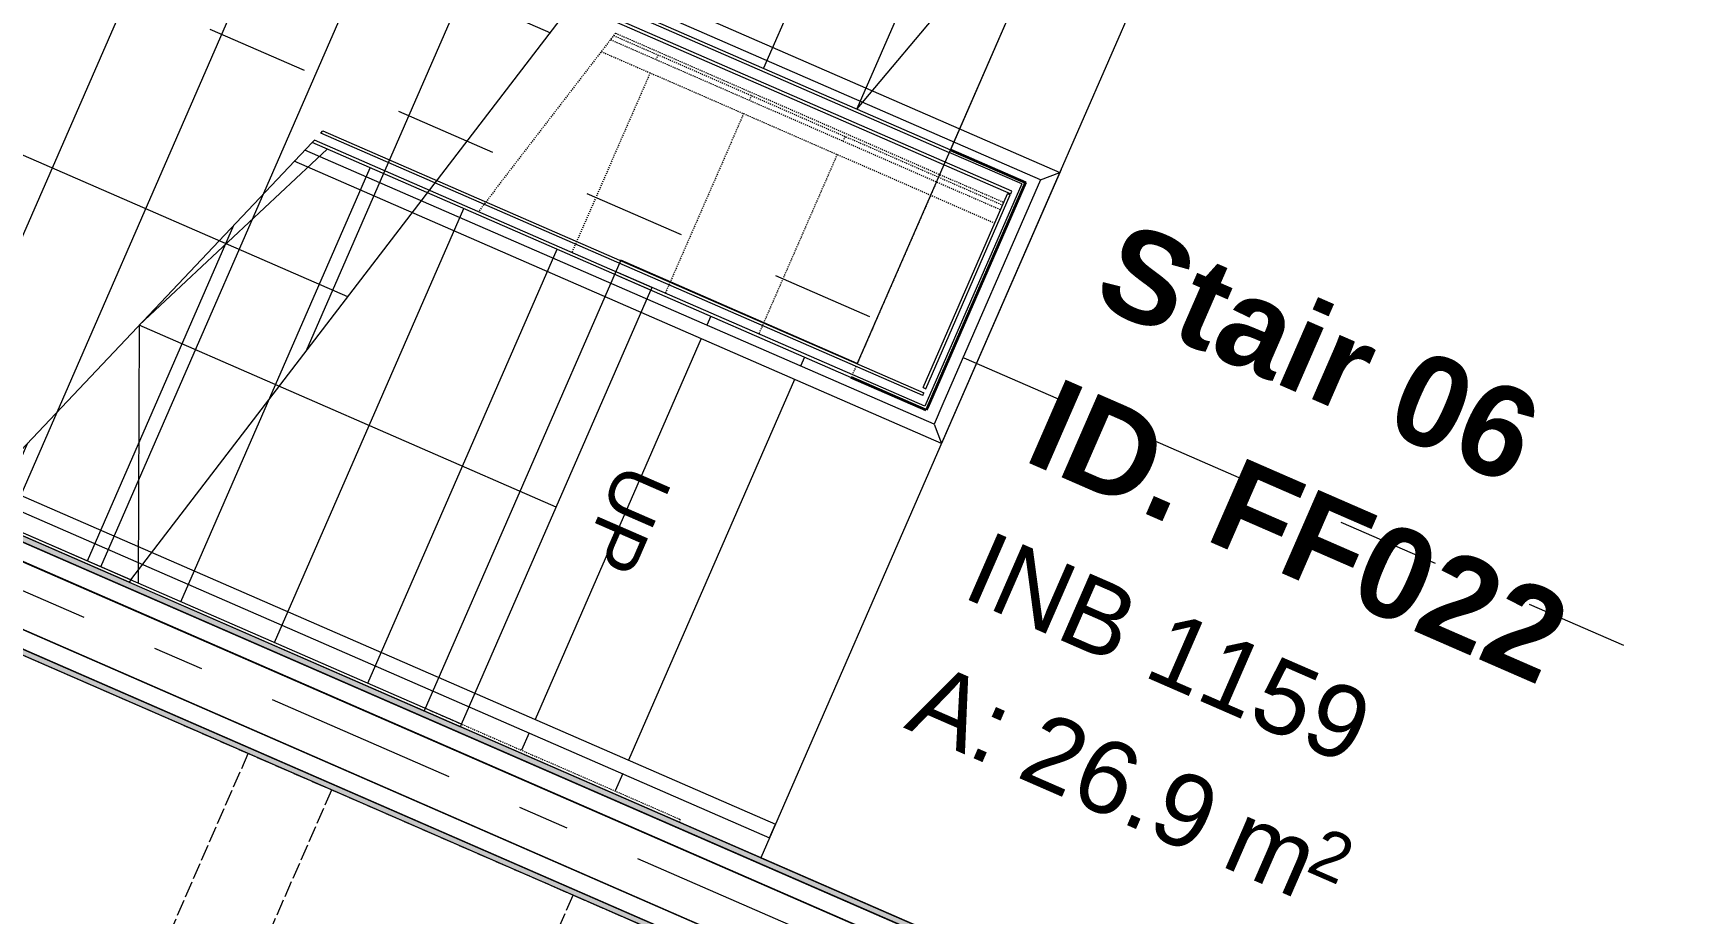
# Model space of a CAD drawing. Header units: millimetres. Extents: x -50172 to 90294, y -80883 to 25069.
# Drawn here: x -13281 to -8744, y -50368 to -47949 of the extents above; entities that cross this region are included whole.
import ezdxf
from ezdxf.enums import TextEntityAlignment as Align

# ---------------------------------------------------------------- set-up
doc = ezdxf.new("R2010")
doc.units = ezdxf.units.MM
doc.header["$MEASUREMENT"] = 0
for name, pattern in [('3MM-HIDDEN', [6, 3, -3]), ('Dashed', [564.444447, 282.222223, -282.222223]), ('Double Dashed', [1093.611073, 529.166651, -211.666656, 141.111112, -211.666656]), ('Hidden Line', [55, 45, -10])]:
    doc.linetypes.add(name, pattern=pattern)
for name, color, linetype in [('A-95-MC_Marker_Section_P2.Marker', 7, 'Continuous'), ('New_A-05-M_Gross_Int_Circulation', 7, 'Continuous'), ('New_A-15-MG_Structural_Grid_Phase_2', 7, 'Continuous'), ('New_A-20-M_Floor_Slab', 7, 'Continuous'), ('New_A-25-M_Wall_Int', 7, 'Continuous'), ('New_A-35-M_FFE-Zone', 7, 'Continuous'), ('New_A-95-P_Drawing', 7, 'Continuous')]:
    doc.layers.add(name, color=color, linetype=linetype)
for name, color, linetype, lineweight in [('A-95-MC_Marker_Section_P2.Marker_Pen_No__1', 7, 'Continuous', 13), ('New_A-20-M_Floor_Slab_Pen_No__89', 8, 'Continuous', 20), ('New_A-25-M_Wall_Int_Pen_No__1', 7, 'Continuous', 13), ('New_A-25-M_Wall_Int_Pen_No__101', 252, 'Continuous', 15), ('New_A-30-M_Stair_Pen_No__1', 7, 'Continuous', 13), ('New_A-30-M_Stair_Pen_No__8', 7, 'Continuous', 35), ('New_A-35-M_FFE_Fixed_Pen_No__101', 252, 'Continuous', 15), ('New_A-95-P_Drawing_Pen_No__1', 7, 'Continuous', 13), ('New_ArchiCAD Zone Stamps_Pen_No__9', 7, 'Continuous', 13)]:
    doc.layers.add(name, color=color, linetype=linetype, lineweight=lineweight)
for name, color, linetype, lineweight, true_color in [('New_A-05-M_Gross_Int_Circulation_Pen_No__74', 7, 'Continuous', 20, 0x606060), ('New_A-15-MG_Structural_Grid_Phase_2_Pen_No__222', 7, 'Continuous', 13, 0x65af33), ('New_A-25-M_Wall_Int_Pen_No__107', 7, 'Continuous', 15, 0xa6a6a6), ('New_A-25-M_Wall_Int_Pen_No__81', 7, 'Continuous', 20, 0x6a6a6a), ('New_A-35-M_FFE-Zone_Pen_No__74', 7, 'Continuous', 20, 0x606060), ('New_A-35-M_FFE_Fixed_Pen_No__102', 7, 'Continuous', 15, 0xcccccc)]:
    doc.layers.add(name, color=color, linetype=linetype, lineweight=lineweight, true_color=true_color)
doc.styles.add('GENERATED_STYLE_1', font='')
doc.styles.add('GENERATED_STYLE_3', font='')
doc.styles.add('GENERATED_STYLE_4', font='')
doc.styles.get('GENERATED_STYLE_1').set_extended_font_data('Arial', bold=True)
doc.styles.get('GENERATED_STYLE_3').set_extended_font_data('Arial')
doc.styles.get('GENERATED_STYLE_4').set_extended_font_data('Swis721 BT')
doc.dimstyles.new('GENERATED_STYLE__5', dxfattribs={"dimtxt": 200, "dimasz": 152, "dimexe": 0.18, "dimexo": 0, "dimgap": 0.09, "dimtad": 1, "dimdec": 0, "dimzin": 0, "dimdsep": 46, "dimtxsty": 'GENERATED_STYLE_3', "dimblk": 'ARROWHEAD_2', "dimblk1": 'ARROWHEAD_2', "dimblk2": 'ARROWHEAD_2', "dimcen": 0.09, "dimclrd": 7, "dimclre": 7, "dimclrt": 7, "dimadec": 0, "dimazin": 0, "dimtfac": 1, "dimtdec": 4, "dimtmove": 0, "dimatfit": 3, "dimfxl": 1, "dimtolj": 1, "dimtzin": 0, "dimarcsym": 0})

# ---------------------------------------------------------------- blocks, each defined once
blk = doc.blocks.new('Lecture 1 First_INB 114R_2_1', base_point=(-22395.8, -55564.1))
at = {"layer": 'New_A-35-M_FFE-Zone_Pen_No__74', "linetype": 'Continuous'}
blk.add_line((-1721.4, -54710.4), (-19692.8, -46873.9), dxfattribs=at)
at = {"layer": 'New_ArchiCAD Zone Stamps_Pen_No__9'}
for tag, height, style, p in [('ROOM_NAME', 250, 'GENERATED_STYLE_1', (-23019.3, -54095.7)), ('zoneNameLine2', 250, 'GENERATED_STYLE_1', (-23207.8, -54527.8)), ('ROOM_NUMBER', 200, 'GENERATED_STYLE_3', (-23396.2, -54948.5)), ('measuredAreaCode', 200, 'GENERATED_STYLE_3', (-23553.2, -55308.6)), ('DUMMY_649', 200, 'GENERATED_STYLE_3', (-23245.8, -55442.7)), ('DUMMY_650', 200, 'GENERATED_STYLE_3', (-22616.7, -55717)), ('DUMMY_651', 133.3, 'GENERATED_STYLE_3', (-22337.4, -55823.6))]:
    blk.add_attdef(tag, text='', height=height, rotation=336.4404, dxfattribs=dict(at, style=style)).set_placement(p, align=Align.TOP_LEFT)
blk = doc.blocks.new('Stair 06_INB 1159_29_1', base_point=(-10040.7, -49760.3))
at = {"layer": 'New_A-05-M_Gross_Int_Circulation_Pen_No__74', "linetype": 'Continuous'}
for p, q in [((-9995.7, -46509.5), (-11019, -48856.1)), ((-11668, -48573.1), (-12207.6, -49810.6)), ((-11019, -48856.1), (-11668, -48573.1)), ((-12207.6, -49810.6), (-10591.4, -50515.3))]:
    blk.add_line(p, q, dxfattribs=at)
at = {"layer": 'New_ArchiCAD Zone Stamps_Pen_No__9'}
for tag, height, style, p in [('ROOM_NAME', 250, 'GENERATED_STYLE_1', (-10280, -48459.4)), ('zoneNameLine2', 250, 'GENERATED_STYLE_1', (-10468.4, -48891.6)), ('ROOM_NUMBER', 200, 'GENERATED_STYLE_3', (-10656.9, -49312.3)), ('measuredAreaCode', 200, 'GENERATED_STYLE_3', (-10813.9, -49672.4)), ('DUMMY_649', 200, 'GENERATED_STYLE_3', (-10506.5, -49806.4)), ('DUMMY_650', 200, 'GENERATED_STYLE_3', (-10017.1, -50019.8)), ('DUMMY_651', 133.3, 'GENERATED_STYLE_3', (-9737.9, -50126.4))]:
    blk.add_attdef(tag, text='', height=height, rotation=336.4404, dxfattribs=dict(at, style=style)).set_placement(p, align=Align.TOP_LEFT)
blk = doc.blocks.new('Slab_60_1', base_point=(-21326.2, -27554.7))
at = {"layer": 'New_A-20-M_Floor_Slab_Pen_No__89', "linetype": 'Continuous', "flags": 128}
blk.add_lwpolyline([(-17127.6, -17925.9), (-21326.2, -27554.7), (-13394.5, -31013.3), (-16771.3, -38757.4), (-18248.2, -38112.8), (-20299.6, -42813.1), (-15135.1, -45065.8), (-14840.6, -44390.4), (-9718.4, -46623.9), (-10481, -48372.9), (-10760.8, -49014.5), (-11283.6, -50213.5), (-1528.2, -54467.3), (942, -48802.4), (12486.7, -53836.5)], dxfattribs=at)
blk = doc.blocks.new('Wall_257_1', base_point=(-6936.2, -52436.4))
at = {"layer": 'New_A-25-M_Wall_Int_Pen_No__107', "linetype": 'Continuous'}
for points in [[(-16425.5, -47987.7), (-6822.3, -52175.2), (-6816.3, -52161.5), (-16419.5, -47973.9)], [(-16539.5, -48248.9), (-6936.2, -52436.4), (-6930.2, -52422.7), (-16533.5, -48235.2)]]:
    blk.add_hatch(color=256, dxfattribs=at).paths.add_polyline_path(points)
at = {"layer": 'New_A-25-M_Wall_Int_Pen_No__81', "linetype": 'Continuous', "lineweight": 0, "true_color": 0x353535}
for points in [[(-16425.9, -47988.6), (-6822.7, -52176.1), (-6822.3, -52175.2), (-16425.5, -47987.7)], [(-16445.5, -48033.5), (-6842.2, -52221), (-6841.8, -52220.1), (-16445.1, -48032.6)], [(-16513.9, -48190.3), (-6910.6, -52377.8), (-6910.2, -52376.9), (-16513.5, -48189.3)], [(-16533.5, -48235.2), (-6930.2, -52422.7), (-6929.8, -52421.8), (-16533.1, -48234.3)]]:
    blk.add_hatch(color=250, dxfattribs=at).paths.add_polyline_path(points)
at = {"layer": 'New_A-25-M_Wall_Int_Pen_No__1', "linetype": 'Continuous'}
for p, q in [((-16425.9, -47988.6), (-6822.7, -52176.1)), ((-16425.5, -47987.7), (-6822.3, -52175.2)), ((-16445.5, -48033.5), (-6842.2, -52221)), ((-16445.1, -48032.6), (-6841.8, -52220.1)), ((-16513.9, -48190.3), (-6910.6, -52377.8)), ((-16513.5, -48189.3), (-6910.2, -52376.9)), ((-16533.5, -48235.2), (-6930.2, -52422.7)), ((-16533.1, -48234.3), (-6929.8, -52421.8))]:
    blk.add_line(p, q, dxfattribs=at)
at = {"layer": 'New_A-25-M_Wall_Int_Pen_No__1', "linetype": 'Continuous', "flags": 128}
for points in [[(-6816.3, -52161.5), (-16419.5, -47973.9)], [(-16752.7, -48155.9), (-6936.2, -52436.4)]]:
    blk.add_lwpolyline(points, dxfattribs=at)
blk = doc.blocks.new('STAIR 06 1st -4th')
at = {"layer": 'New_A-30-M_Stair_Pen_No__1', "linetype": 'Continuous'}
for p, q in [((-8, 0), (-8, 1486.557)), ((-8, 1486.557), (0, 1483.665)), ((0, 0), (0, 1483.665)), ((0, 1483.665), (1300, 1013.665)), ((0, 1400), (231.414, 1400)), ((650, 1248.665), (0, 968.665)), ((650, 0), (650, 1248.665)), ((650, 1248.665), (1300, 968.665)), ((0, 1120), (1005.882, 1120)), ((1300, 0), (1300, 1013.665)), ((1300, 1013.665), (1308, 1010.773)), ((1308, 0), (1308, 1010.773)), ((0, 840), (1300, 840)), ((0, 560), (1300, 560)), ((0, 280), (1300, 280)), ((0, 0), (-8, 0)), ((0, 0), (1300, 0)), ((0, 0), (1300, 0)), ((1308, 0), (1300, 0))]:
    blk.add_line(p, q, dxfattribs=at)
at = {"layer": 'New_A-30-M_Stair_Pen_No__1', "style": 'GENERATED_STYLE_3'}
blk.add_attdef('gs_updown_text', text='', height=150, rotation=180, dxfattribs=at).set_placement((650, -41.077), align=Align.BOTTOM_CENTER)
blk = doc.blocks.new('Stair 06 ground-1st')
at = {"layer": 'New_A-30-M_Stair_Pen_No__1', "linetype": 'Continuous'}
for p, q in [((-8, 1591.979), (-8, 5288)), ((0, 1590), (0, 5280)), ((950, 1355), (950, 4267.5)), ((1974, 3247), (1974, 0)), ((1982, 3255), (1982, 0)), ((0, 2240), (1900, 2240)), ((0, 1960), (1900, 1960)), ((0, 1680), (1900, 1680)), ((0, 1590), (-8, 1591.979)), ((0, 1590), (1900, 1120)), ((768.085, 1400), (1900, 1400)), ((3882, 560), (1982, 560)), ((3882, 280), (1982, 280)), ((2932, 0), (1982, 280)), ((1982, 0), (1974, 0)), ((3882, 0), (1982, 0)), ((3882, 0), (1982, 0))]:
    blk.add_line(p, q, dxfattribs=at)
blk.add_point((1974, 0), dxfattribs=at)
blk = doc.blocks.new('Standard grid marker_42')
at = {"layer": 'New_A-15-MG_Structural_Grid_Phase_2_Pen_No__222', "linetype": 'Double Dashed'}
blk.add_line((6679.2, 0), (16869.3, 0), dxfattribs=at)
at = {"layer": 'New_A-15-MG_Structural_Grid_Phase_2_Pen_No__222', "style": 'GENERATED_STYLE_4'}
for tag, p in [('AC_MarkerText_1_0', (-500, 43.4)), ('AC_MarkerText_1_1', (24048.5, 43.4))]:
    blk.add_attdef(tag, text='', height=350, rotation=180, dxfattribs=at).set_placement(p, align=Align.MIDDLE_CENTER)
blk = doc.blocks.new('*D1390')
at = {"layer": 'New_A-95-P_Drawing_Pen_No__1', "linetype": 'Continuous'}
for p, q in [((-8689.6, -51407.6), (-8826.8, -51221.8)), ((-8719.1, -51225), (-8758.2, -51314.7)), ((-8895.7, -51254.7), (-8620.7, -51374.6)), ((-8758.2, -51314.7), (-8878.1, -51589.7)), ((-8946.7, -51496.8), (-8809.5, -51682.6)), ((-9015.6, -51529.7), (-8740.6, -51649.6)), ((-8878.1, -51589.7), (-8917.2, -51679.3))]:
    blk.add_line(p, q, dxfattribs=at)
at = {"layer": 'New_A-95-P_Drawing_Pen_No__1', "insert": (-8771.7, -51245.7), "char_height": 200, "attachment_point": 7, "rotation": 66.4404, "style": 'GENERATED_STYLE_3'}
blk.add_mtext('\\A1;{\\fArial|b0|i0|c0|p34;300}', dxfattribs=at)
blk = doc.blocks.new('ARROWHEAD_2')
at = {"color": 0, "linetype": 'Continuous', "lineweight": 0}
for p, q in [((-0.378, -0.655), (0.378, 0.655)), ((0, 0), (-1, 0))]:
    blk.add_line(p, q, dxfattribs=at)
blk = doc.blocks.new('Cutting Plane_8_1', base_point=(12010.4, -58755.3))
at = {"layer": 'A-95-MC_Marker_Section_P2.Marker_Pen_No__1', "linetype": 'Dashed'}
blk.add_line((11781.2, -58655.4), (-40955.4, -35659.6), dxfattribs=at)

msp = doc.modelspace()

# ---------------------------------------------------------------- linework, layer by layer
at = {"layer": 'New_A-25-M_Wall_Int_Pen_No__1', "linetype": 'Continuous'}
for p, q in [((-13835.8, -46860.9), (-10463, -48331.6)), ((-13673.2, -47049.6), (-10597.8, -48390.6)), ((-10594.6, -48383.3), (-13670, -47042.3)), ((-10515.7, -48352.3), (-13577.2, -47017.3)), ((-11860.3, -47949.2), (-13918.9, -47051.6)), ((-16326.8, -47948.9), (-11259.6, -50158.5)), ((-16274.2, -47928.3), (-11243.6, -50121.8)), ((-12491.5, -48223.8), (-12485.7, -48217.6)), ((-10839.3, -48944.3), (-12491.5, -48223.8)), ((-12485.7, -48217.6), (-10836.1, -48937)), ((-10808.2, -49023.3), (-12535.4, -48270.2)), ((-10787.6, -49075.9), (-12564.6, -48301.1)), ((-10567.5, -48363.5), (-10766.4, -48276.8)), ((-10567.5, -48363.5), (-10833.7, -48974)), ((-10515.7, -48352.3), (-10784, -48967.6)), ((-10459.4, -48323.4), (-10747.3, -48983.6)), ((-10515.7, -48352.3), (-10463, -48331.6)), ((-10838.4, -48922.4), (-10606.5, -48390.5)), ((-10831.1, -48925.6), (-10599.2, -48393.7)), ((-10599.2, -48393.7), (-10606.5, -48390.5)), ((-10597.8, -48390.6), (-10594.6, -48383.3)), ((-11677.4, -48614.8), (-11035.8, -48894.6)), ((-10833.7, -48974), (-11674.2, -48607.5)), ((-10839.3, -48944.3), (-10836.1, -48937)), ((-10838.4, -48922.4), (-10831.1, -48925.6)), ((-10784, -48967.6), (-10808.2, -49023.3)), ((-10747.3, -48983.6), (-10787.6, -49075.9)), ((-10808.2, -49023.3), (-10787.6, -49075.9)), ((-11259.6, -50158.5), (-11243.6, -50121.8))]:
    msp.add_line(p, q, dxfattribs=at)
at = {"layer": 'New_A-25-M_Wall_Int_Pen_No__101', "linetype": '3MM-HIDDEN'}
for p, q in [((-11682.9, -47949.1), (-12059.2, -48439.6)), ((-11687.9, -47955.7), (-10620, -48421.4)), ((-11682.9, -47949.1), (-10616.8, -48414)), ((-11721.8, -47999.8), (-10641.5, -48470.9)), ((-11696.7, -47967.1), (-10625.6, -48434.2)), ((-11565.9, -48008.9), (-11571.5, -48021.7)), ((-11587.5, -48058.4), (-11802.6, -48551.5)), ((-11309.3, -48120.8), (-11314.9, -48133.6)), ((-11330.9, -48170.3), (-11545.9, -48663.4)), ((-11052.6, -48232.7), (-11058.2, -48245.5)), ((-11074.2, -48282.2), (-11289.2, -48775.4)), ((-10801.5, -48357.5), (-11019.4, -48857)), ((-10796, -48344.6), (-10801.5, -48357.5)), ((-11022.6, -48864.4), (-11032.6, -48887.3)), ((-12197, -49806.5), (-11505, -50108.2)), ((-11505, -50108.2), (-11508.2, -50115.6))]:
    msp.add_line(p, q, dxfattribs=at)
at = {"layer": 'New_A-25-M_Wall_Int_Pen_No__101', "linetype": 'Continuous'}
for p, q in [((-11420.8, -48726.7), (-11431.6, -48751.5)), ((-11447.5, -48788.1), (-11903.6, -49834)), ((-11164.1, -48838.6), (-11174.9, -48863.4)), ((-11190.9, -48900.1), (-11646.9, -49946)), ((-11919.6, -49870.7), (-11940.4, -49918.4)), ((-11662.9, -49982.6), (-11683.7, -50030.3))]:
    msp.add_line(p, q, dxfattribs=at)
at = {"layer": 'New_A-30-M_Stair_Pen_No__8', "linetype": 'Continuous'}
for p, q in [((-10763.2, -48269.5), (-10556.9, -48359.4)), ((-10556.9, -48359.4), (-10826.3, -48977.2)), ((-10829.5, -48984.5), (-11035.8, -48894.6)), ((-10826.3, -48977.2), (-10829.5, -48984.5))]:
    msp.add_line(p, q, dxfattribs=at)
at = {"layer": 'New_A-35-M_FFE_Fixed_Pen_No__101', "linetype": 'Hidden Line', "flags": 128}
msp.add_lwpolyline([(-14062.5, -50638.1), (-13582.9, -49538.2), (-3541.3, -53916.8), (-4020.9, -55016.8)], close=True, dxfattribs=at)
msp.add_lwpolyline([(-12278.4, -51416.1), (-11798.8, -50316.1)], dxfattribs=at)
at = {"layer": 'New_A-35-M_FFE_Fixed_Pen_No__102', "linetype": 'Hidden Line', "flags": 128}
for points in [[(-13170.5, -51027.1), (-12690.8, -49927.1)], [(-12941.3, -51127), (-12461.7, -50027.1)]]:
    msp.add_lwpolyline(points, dxfattribs=at)

# ---------------------------------------------------------------- block references
at = {"layer": 'A-95-MC_Marker_Section_P2.Marker'}
msp.add_blockref('Cutting Plane_8_1', (12010.4, -58755.3), dxfattribs=at)
at = {"layer": 'New_A-05-M_Gross_Int_Circulation', "linetype": 'Continuous'}
ref = msp.add_blockref('Stair 06_INB 1159_29_1', (-10040.7, -49760.3), dxfattribs=at)
ref.add_attrib('ROOM_NAME', 'Stair 06', dxfattribs={"layer": 'New_ArchiCAD Zone Stamps_Pen_No__9', "color": 7, "height": 250, "rotation": 336.4404, "style": 'GENERATED_STYLE_1'}).set_placement((-10280, -48459.4), align=Align.TOP_LEFT)
ref.add_attrib('ROOM_NUMBER', 'INB 1159', dxfattribs={"layer": 'New_ArchiCAD Zone Stamps_Pen_No__9', "color": 7, "height": 200, "rotation": 336.4404, "style": 'GENERATED_STYLE_3'}).set_placement((-10656.9, -49312.3), align=Align.TOP_LEFT)
ref.add_attrib('zoneNameLine2', 'ID. FF022', dxfattribs={"layer": 'New_ArchiCAD Zone Stamps_Pen_No__9', "color": 7, "height": 250, "rotation": 336.4404, "style": 'GENERATED_STYLE_1'}).set_placement((-10468.4, -48891.6), align=Align.TOP_LEFT)
ref.add_attrib('measuredAreaCode', 'A: ', dxfattribs={"layer": 'New_ArchiCAD Zone Stamps_Pen_No__9', "color": 7, "height": 200, "rotation": 336.4404, "style": 'GENERATED_STYLE_3'}).set_placement((-10813.9, -49672.4), align=Align.TOP_LEFT)
ref.add_attrib('DUMMY_649', '26.9', dxfattribs={"layer": 'New_ArchiCAD Zone Stamps_Pen_No__9', "color": 7, "height": 200, "rotation": 336.4404, "style": 'GENERATED_STYLE_3'}).set_placement((-10506.5, -49806.4), align=Align.TOP_LEFT)
ref.add_attrib('DUMMY_650', ' m', dxfattribs={"layer": 'New_ArchiCAD Zone Stamps_Pen_No__9', "color": 7, "height": 200, "rotation": 336.4404, "style": 'GENERATED_STYLE_3'}).set_placement((-10017.1, -50019.8), align=Align.TOP_LEFT)
ref.add_attrib('DUMMY_651', '2', dxfattribs={"layer": 'New_ArchiCAD Zone Stamps_Pen_No__9', "color": 7, "height": 133.3, "rotation": 336.4404, "style": 'GENERATED_STYLE_3'}).set_placement((-9737.9, -50126.4), align=Align.TOP_LEFT)
at = {"layer": 'New_A-15-MG_Structural_Grid_Phase_2', "color": 8, "linetype": 'Continuous', "lineweight": 15, "zscale": 1000, "rotation": 156.4404115839929}
msp.add_blockref('Standard grid marker_42', (-1.9, -55283.6), dxfattribs=at)
at = {"layer": 'New_A-20-M_Floor_Slab', "color": 8, "linetype": 'Continuous', "lineweight": 20}
msp.add_blockref('Slab_60_1', (-21326.2, -27554.7), dxfattribs=at)
at = {"layer": 'New_A-25-M_Wall_Int', "color": 250, "lineweight": 50, "true_color": 0x2a2a2a}
msp.add_blockref('Wall_257_1', (-6936.2, -52436.4), dxfattribs=at)
at = {"layer": 'New_A-30-M_Stair_Pen_No__1', "linetype": 'Continuous', "zscale": 1000, "rotation": 66.44041159005039}
msp.add_blockref('Stair 06 ground-1st', (-11555.4, -50086.2), dxfattribs=at)
at = {"layer": 'New_A-30-M_Stair_Pen_No__1', "linetype": 'Continuous'}
ref = msp.add_blockref('STAIR 06 1st -4th', (-12105.4, -49846.4), dxfattribs=dict(at, zscale=1000, rotation=66.44041158399136))
ref.add_attrib('gs_updown_text', 'UP', dxfattribs={"color": 7, "height": 150, "rotation": 246.4404, "style": 'GENERATED_STYLE_3'}).set_placement((-11763.1, -49237.7), align=Align.BOTTOM_CENTER)
at = {"layer": 'New_A-35-M_FFE-Zone', "linetype": 'Continuous'}
msp.add_blockref('Lecture 1 First_INB 114R_2_1', (-22395.8, -55564.1), dxfattribs=at)

# ---------------------------------------------------------------- dimensions: what is measured, and where the dimension line sits
at = {"layer": 'New_A-95-P_Drawing', "linetype": 'Continuous'}
dim = msp.add_linear_dim(base=(-8878.1, -51589.7), p1=(-11724.5, -50021.2), p2=(-11844.4, -50296.2), angle=246.4404, dimstyle='GENERATED_STYLE__5', dxfattribs=at)
dim.commit()
dim.dimension.update_dxf_attribs({"geometry": '*D1390', "text_midpoint": (-8769.3, -50989.9), "dimtype": 160, "text_rotation": 66.4404})

doc.saveas('drawing.dxf')
